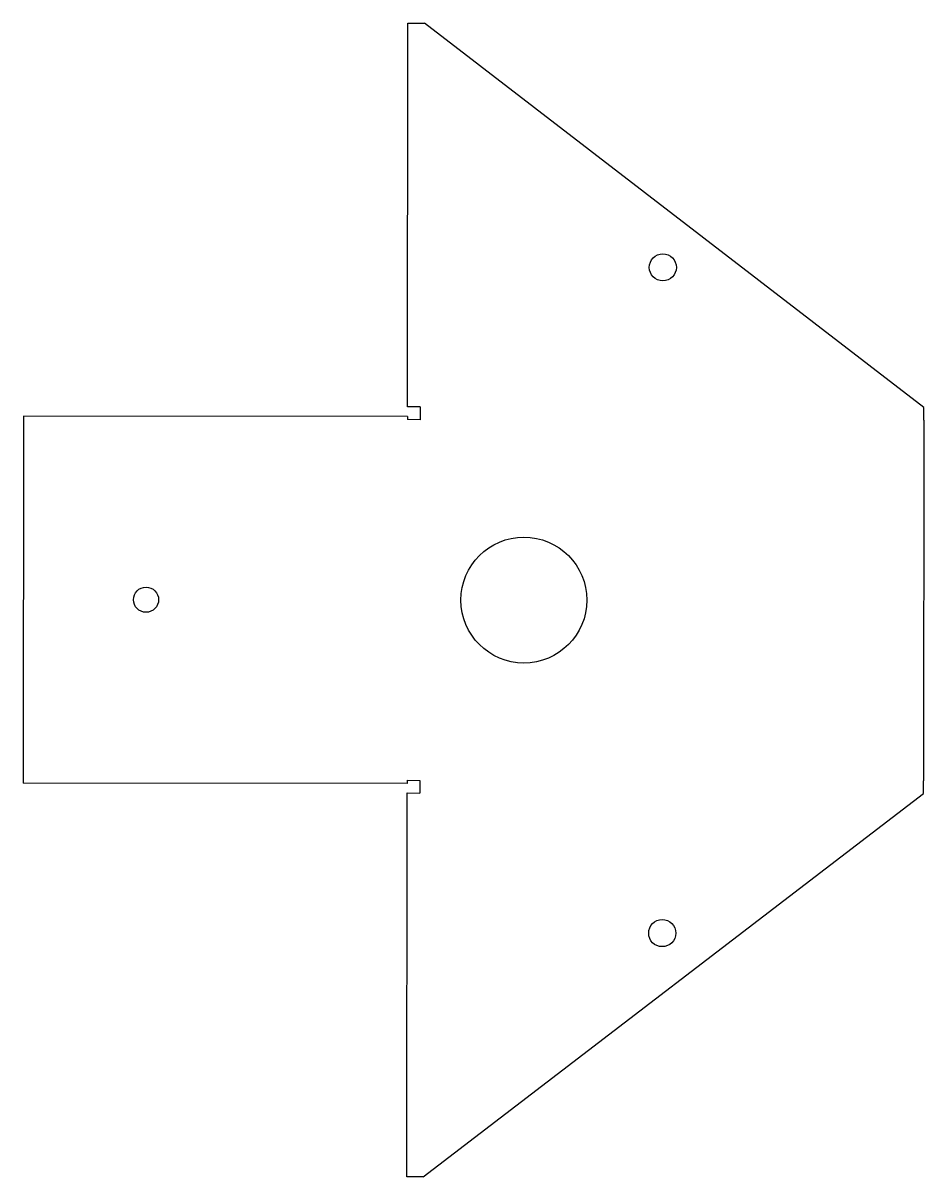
# Model space of a CAD drawing. Header units: millimetres. Extents: x 175 to 318, y 118 to 301.
import ezdxf

# ---------------------------------------------------------------- set-up
doc = ezdxf.new("R2010")
doc.units = ezdxf.units.MM
doc.layers.add('CAPA_TRIANGULAR', color=7, linetype='Continuous')
doc.layers.add('Default', color=7, linetype='Continuous')

# ---------------------------------------------------------------- blocks, each defined once
blk = doc.blocks.new('SE')
at = {"layer": 'CAPA_TRIANGULAR', "color": 7, "linetype": 'Continuous'}
for p, q in [((236.33, 240.32), (236.39, 301.32)), ((236.39, 301.32), (239, 301.31)), ((318.33, 240.24), (239, 301.31)), ((238.33, 240.32), (236.33, 240.32)), ((238.33, 240.32), (238.33, 238.3)), ((318.33, 238.23), (318.33, 240.24)), ((175.32, 238.87), (175.26, 180.57)), ((236.32, 238.81), (175.32, 238.87)), ((236.32, 238.81), (236.32, 238.31)), ((238.33, 238.3), (236.32, 238.31)), ((318.33, 238.23), (318.27, 180.93)), ((236.26, 180.51), (175.26, 180.57)), ((236.26, 181.01), (238.27, 181)), ((236.26, 181.01), (236.26, 180.51)), ((238.27, 181), (238.27, 178.99)), ((318.27, 178.91), (318.27, 180.93)), ((236.21, 118), (236.27, 179)), ((236.27, 179), (238.27, 178.99)), ((238.81, 117.99), (318.27, 178.91)), ((238.81, 117.99), (236.21, 118))]:
    blk.add_line(p, q, dxfattribs=at)
for centre, radius in [((276.87, 262.5), 2.15), ((254.8, 209.64), 10), ((194.79, 209.7), 2), ((276.77, 156.73), 2.15)]:
    blk.add_circle(centre, radius, dxfattribs=at)

msp = doc.modelspace()

# ---------------------------------------------------------------- block references
at = {"layer": 'Default'}
msp.add_blockref('SE', (0, 0), dxfattribs=at)

doc.saveas('drawing.dxf')
